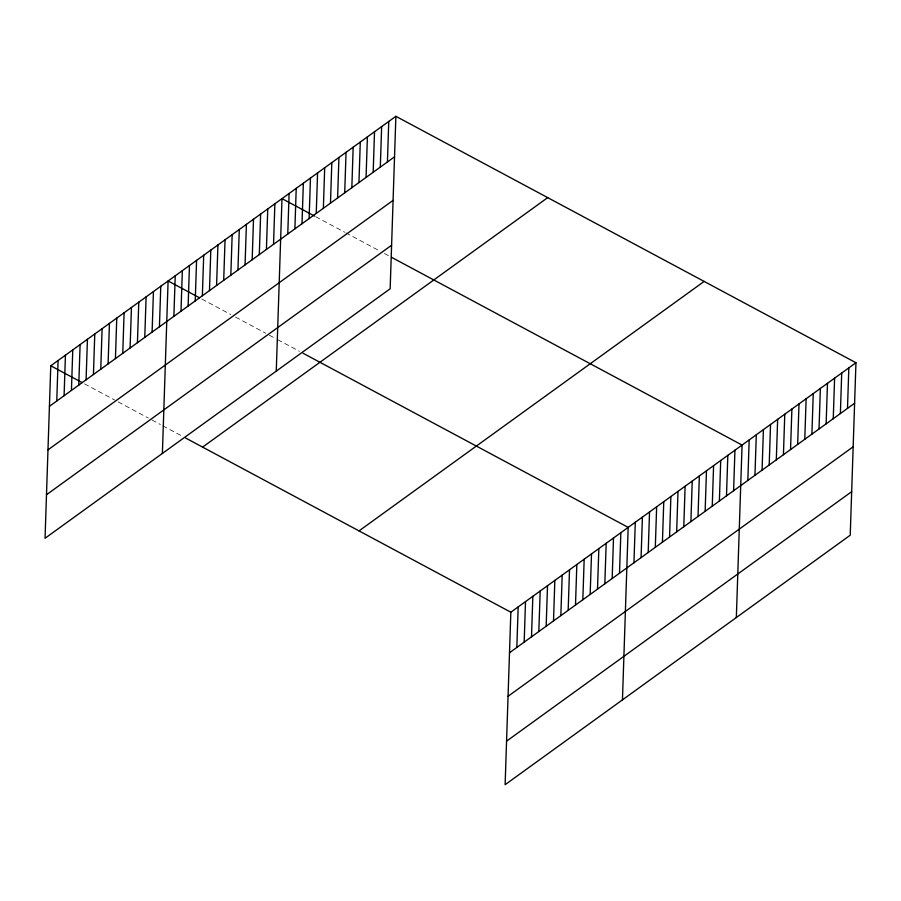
<?xml version="1.0" encoding="UTF-8"?>
<svg xmlns="http://www.w3.org/2000/svg" width="901" height="901" viewBox="0 0 901 901"><rect width="100%" height="100%" fill="white"/><g stroke="black" fill="none" stroke-linecap="round" stroke-linejoin="round"><path stroke-width="0.68" stroke-dasharray="4.5 3.38" d="M315.733 216.713L344.655 232.199M345.86 232.841L379.591 250.917M384.412 253.496L389.232 256.075M201.847 299.042L230.769 314.528M235.589 317.107L265.705 333.246M269.32 335.183L275.346 338.404M277.756 339.7L299.447 351.311M84.514 383.86L114.63 399.999M118.245 401.936L148.372 418.064M151.987 420.001L160.423 424.517M162.833 425.813L182.115 436.14"/><path stroke-width="1.35" d="M395.877 116.308L50.771 365.795L45.05 538.269L390.156 288.782L395.877 116.308L855.95 362.731L850.229 535.205L505.123 784.692L510.844 612.218L855.95 362.731M56.763 401.013L58.103 360.49M64.095 395.708L65.435 355.185M71.427 390.415L72.767 349.892M78.759 385.11L80.11 344.587M86.091 379.805L87.442 339.283M93.434 374.512L94.774 333.978M100.766 369.207L102.106 328.685M108.097 363.903L109.438 323.38M115.429 358.598L116.77 318.076M122.761 353.305L124.101 312.782M130.093 348L131.445 307.478M137.425 342.695L138.777 302.173M144.768 337.402L146.108 296.868M152.1 332.097L153.44 291.575M159.432 326.793L160.772 286.27M162.383 453.451L168.104 280.966L199.436 297.747M173.882 316.341L175.222 275.819M181 311.205L182.34 270.672M188.118 306.058L189.458 265.536M195.235 300.911L196.576 260.389M202.353 295.765L203.694 255.242M209.471 290.618L210.811 250.095M216.589 285.471L217.929 244.948M223.707 280.324L225.047 239.801M230.825 275.177L232.165 234.654M237.943 270.041L239.283 229.507M245.061 264.894L246.401 224.372M252.179 259.747L253.519 219.225M259.297 254.6L260.637 214.078M266.414 249.453L267.755 208.931M273.532 244.306L274.873 203.784M276.269 371.111L281.99 198.637L314.528 216.06M287.768 234.012L289.108 193.49M294.886 228.877L296.226 188.343M302.004 223.73L303.344 183.207M309.122 218.583L310.462 178.06M316.24 213.436L317.58 172.913M323.358 208.289L324.698 167.766M330.476 203.142L331.816 162.619M337.593 197.995L338.934 157.472M344.711 192.848L346.052 152.325M351.829 187.712L353.169 147.178M358.947 182.565L360.287 142.043M366.065 177.418L367.405 136.896M373.183 172.271L374.523 131.749M380.301 167.124L381.641 126.602M387.419 161.977L388.759 121.455M516.836 647.436L518.176 606.914M524.168 642.131L525.508 601.609M531.5 636.838L532.84 596.304M538.832 631.533L540.183 591.011M546.164 626.229L547.515 585.706M553.507 620.924L554.847 580.402M560.839 615.631L562.179 575.097M568.171 610.326L569.511 569.804M575.502 605.022L576.843 564.499M582.834 599.717L584.175 559.194M590.166 594.423L591.518 553.901M597.498 589.119L598.85 548.596M604.83 583.814L606.182 543.292M612.173 578.521L613.513 537.987M619.505 573.216L620.845 532.694M622.456 699.863L628.177 527.389L303.063 353.248M633.955 562.765L635.295 522.242M641.073 557.618L642.413 517.095M648.191 552.482L649.531 511.948M655.309 547.335L656.649 506.801M662.426 542.188L663.767 501.666M669.544 537.041L670.885 496.519M676.662 531.894L678.002 491.372M683.78 526.747L685.12 486.225M690.898 521.6L692.238 481.078M698.016 516.453L699.356 475.931M705.134 511.317L706.474 470.784M712.252 506.171L713.592 465.637M719.37 501.024L720.71 460.501M726.488 495.877L727.828 455.354M733.605 490.73L734.946 450.207M736.342 617.534L742.064 445.06L391.642 257.371M747.841 480.436L749.182 439.913M754.959 475.289L756.299 434.766M762.077 470.153L763.417 429.619M769.195 465.006L770.535 424.472M776.313 459.859L777.653 419.337M783.431 454.712L784.771 414.19M790.549 449.565L791.889 409.043M797.667 444.418L799.007 403.896M804.784 439.271L806.125 398.749M811.902 434.124L813.243 393.602M819.02 428.977L820.361 388.455M826.138 423.842L827.478 383.308M833.256 418.695L834.596 378.172M840.374 413.548L841.714 373.025M847.492 408.401L848.832 367.878M49.431 406.317L394.537 156.83M47.978 449.858L393.084 200.382M46.492 494.728L391.597 245.241M202.601 447.11L547.707 197.623M359.026 530.892L704.132 281.416M509.504 652.741L854.61 403.254M508.051 696.282L853.157 446.795M506.565 741.151L851.67 491.664M50.771 365.795L82.104 382.576M185.73 438.077L510.844 612.218"/></g></svg>
